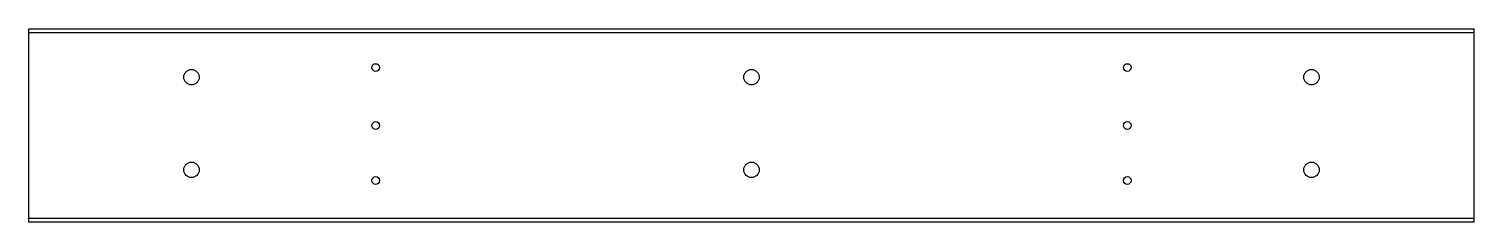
# Paper-space layout '_Right' of a CAD drawing. Header units: millimetres. Extents: x -1500 to 0, y -66 to 134.
import ezdxf

# ---------------------------------------------------------------- set-up
doc = ezdxf.new("R2010")
doc.units = ezdxf.units.MM

psp = doc.layouts.new('_Right')

# ---------------------------------------------------------------- linework, layer by layer
at = {"color": 7, "linetype": 'Continuous', "lineweight": 25}
for p, q in [((-1500, -65.7), (-1500, 134.3)), ((-1500, 134.3), (0, 134.3)), ((0, 130.3), (-1500, 130.3)), ((0, -65.7), (0, 134.3)), ((-1500, -61.7), (0, -61.7)), ((0, -65.7), (-1500, -65.7))]:
    psp.add_line(p, q, dxfattribs=at)
for centre, radius in [((-1331.2, 84.3), 8), ((-1140, 94.3), 4), ((-750, 84.3), 8), ((-360, 94.3), 4), ((-168.8, 84.3), 8), ((-1140, 34.3), 4), ((-360, 34.3), 4), ((-1331.2, -11.7), 8), ((-750, -11.7), 8), ((-168.8, -11.7), 8), ((-1140, -22.7), 4), ((-360, -22.7), 4)]:
    psp.add_circle(centre, radius, dxfattribs=at)

doc.saveas('drawing.dxf')
